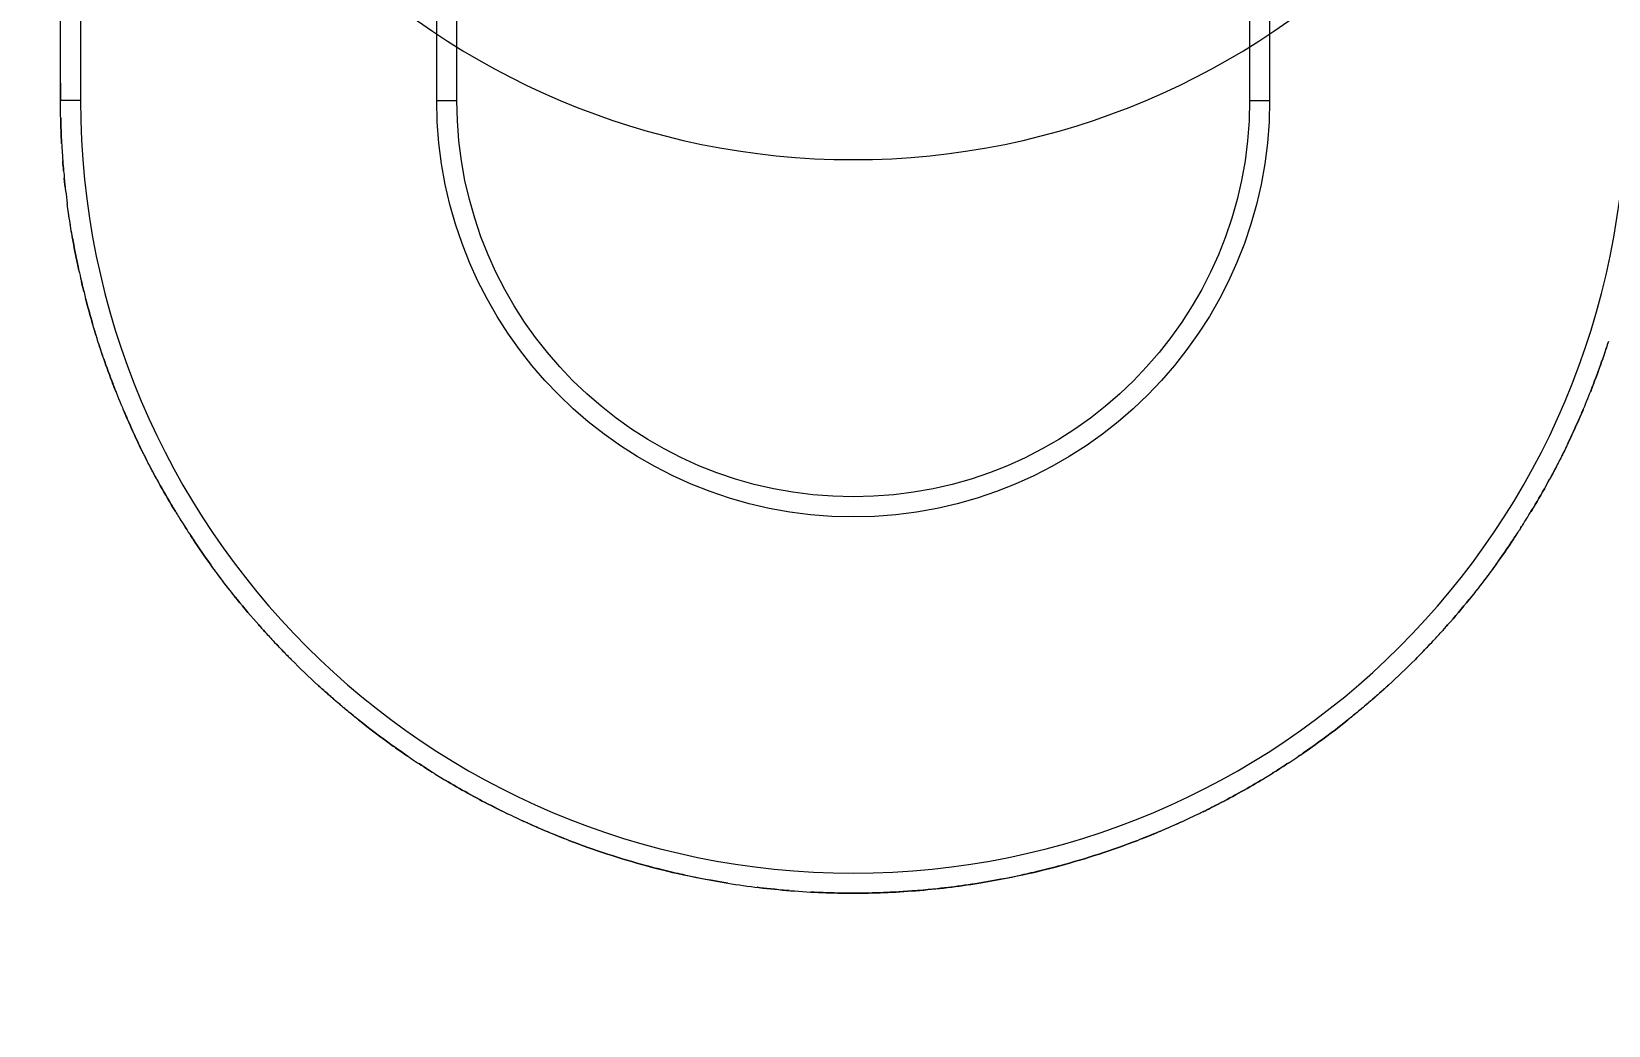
# Model space of a CAD drawing. Header units: inches. Extents: x -456 to 658, y -232 to 0.
# Drawn here: x -185.444 to -184.522, y -30.196 to -29.615 of the extents above; entities that cross this region are included whole.
import ezdxf

# ---------------------------------------------------------------- set-up
doc = ezdxf.new("R2010")
doc.units = ezdxf.units.IN
doc.header["$MEASUREMENT"] = 0
doc.styles.get("Standard").update_dxf_attribs({"font": 'arial.ttf'})
doc.dimstyles.get("Standard").update_dxf_attribs({"dimtxt": 0.18, "dimasz": 0.18, "dimexe": 0.18, "dimexo": 0.0625, "dimgap": 0.09, "dimtad": 0, "dimtih": 1, "dimtoh": 1, "dimdec": 4, "dimzin": 0, "dimdsep": 46, "dimtxsty": 'Standard', "dimcen": 0.09, "dimadec": 0, "dimazin": 0, "dimtfac": 1, "dimtdec": 4, "dimtofl": 0, "dimtmove": 0, "dimatfit": 3, "dimfxl": 1, "dimtolj": 1, "dimtzin": 0, "dimarcsym": 0})

# ---------------------------------------------------------------- blocks, each defined once
blk = doc.blocks.new('*D35')
at = {"color": 0, "lineweight": -2, "transparency": 16777216}
for p, q in [((-217.95381, -26.48804), (-217.95381, -46.13939)), ((-184.96354, -33.03212), (-184.96354, -46.13939)), ((-215.79381, -43.97939), (-207.32415, -43.97939)), ((-187.12354, -43.97939), (-195.59321, -43.97939))]:
    blk.add_line(p, q, dxfattribs=at)
at = {"color": 0, "transparency": 16777216}
for points in [[(-215.79381, -43.61939), (-215.79381, -44.33939), (-217.95381, -43.97939)], [(-187.12354, -43.61939), (-187.12354, -44.33939), (-184.96354, -43.97939)]]:
    blk.add_solid(points, dxfattribs=at)
at = {"layer": 'Defpoints', "color": 0, "transparency": 16777216}
for p in [(-217.95381, -25.73804), (-184.96354, -32.28212), (-217.95381, -43.97939)]:
    blk.add_point(p, dxfattribs=at)
at = {"color": 0, "transparency": 16777216, "insert": (-201.45868, -43.97939), "char_height": 3, "width": 9.4675989, "attachment_point": 5}
blk.add_mtext('\\A1;1\'-8" MAX.', dxfattribs=at)
blk = doc.blocks.new('A$C5CFD0E4D')
at = {"color": 0, "linetype": 'Continuous', "lineweight": 0}
for start, end in [(90, 270), (270, 90)]:
    blk.add_arc((0, 0.375), 0.375, start, end, dxfattribs=at)

msp = doc.modelspace()

# ---------------------------------------------------------------- linework, layer by layer
at = {"color": 0, "linetype": 'Continuous', "lineweight": 0}
for p, q in [((-185.19515, -29.65523), (-185.19515, -28.14681)), ((-184.73193, -28.14681), (-184.73193, -29.65523)), ((-185.20688, -29.65523), (-185.20688, -28.16083)), ((-184.7202, -28.16083), (-184.7202, -29.65523)), ((-185.42677, -29.65523), (-185.42677, -28.54114)), ((-185.41504, -28.54114), (-185.41504, -29.65523)), ((-185.42677, -29.6451), (-185.42677, -29.65525)), ((-185.41504, -29.65523), (-185.42677, -29.65523)), ((-185.42677, -29.65525), (-185.42677, -29.65523)), ((-185.20688, -29.65523), (-185.19515, -29.65523)), ((-184.73193, -29.65523), (-184.7202, -29.65523))]:
    msp.add_line(p, q, dxfattribs=at)
msp.add_arc((-184.96354, -29.65523), 0.4515, 180, 0, dxfattribs=at)
at = {"color": 0, "linetype": 'Continuous', "lineweight": 0, "extrusion": (0, 0, -1)}
for radius in [0.24334, 0.23161]:
    msp.add_arc((184.96354, -29.65523), radius, 180, 0, dxfattribs=at)
at = {"color": 0, "linetype": 'Continuous', "lineweight": 0}
for centre, major_axis, start_param, end_param in [((-183.57709, -29.65524), (-1.84968, 0), 0.010989, 0.02707), ((-183.60108, -29.65574), (-1.82567, 0), 0.049151, 0.065467), ((-183.64861, -29.65761), (-1.77798, 0), 0.088037, 0.104841), ((-183.71884, -29.66176), (-1.70726, 0), 0.128267, 0.145851), ((-183.81045, -29.66911), (-1.61447, 0), 0.170571, 0.189294), ((-186.11663, -29.66911), (1.61447, 0), -0.189294, -0.170571), ((-183.92164, -29.68057), (-1.50094, 0), 0.215863, 0.236194), ((-186.00545, -29.68057), (1.50094, 0), -0.236194, -0.215863), ((-184.05001, -29.69706), (-1.36839, 0), 0.265362, 0.287955), ((-185.87707, -29.69706), (1.36839, 0), -0.287955, -0.265362), ((-184.1925, -29.71949), (-1.21899, 0), 0.320796, 0.346617), ((-185.73459, -29.71949), (1.21899, 0), -0.346617, -0.320796)]:
    msp.add_ellipse(centre, major_axis=major_axis, ratio=0.5, start_param=start_param, end_param=end_param, dxfattribs=at)
at = {"color": 0, "linetype": 'Continuous', "lineweight": 0, "extrusion": (0, 0, -1)}
for centre, major_axis, ratio, start_param, end_param in [((-183.57697, -29.60245), (-1.84946, -0.0704), 0.500271, -0.008036, 0.008036), ((-183.60096, -29.49888), (-1.82279, -0.20915), 0.502454, -0.000385, 0.008118), ((-183.6485, -29.65735), (-1.77809, -0.00034), 0.500014, -0.104746, -0.087942), ((-183.71873, -29.66158), (-1.70737, -0.00023), 0.500014, -0.145782, -0.128199), ((-183.81035, -29.66897), (-1.61458, -0.00017), 0.500015, -0.18924, -0.170518), ((-186.11674, -29.66897), (1.61458, -0.00017), 0.500015, 0.170518, 0.18924), ((-183.92154, -29.68046), (-1.50104, -0.00013), 0.500015, -0.23615, -0.21582), ((-186.00555, -29.68046), (1.50104, -0.00013), 0.500015, 0.21582, 0.236149), ((-184.04991, -29.69697), (-1.36849, -0.0001), 0.500016, -0.287917, -0.265326), ((-185.87718, -29.69697), (1.36849, -0.0001), 0.500016, 0.265326, 0.287916), ((-184.1924, -29.71941), (-1.21909, -0.00008), 0.500017, -0.346583, -0.320764), ((-185.73469, -29.71941), (1.21909, -0.00008), 0.500018, 0.320763, 0.346583), ((-185.05468, -29.73231), (0.25774, -0.30474), 0.861567, -4.736783, -4.687984), ((-184.87241, -29.73231), (0.25774, 0.30474), 0.861567, 1.546391, 1.59519), ((-185.04305, -29.73814), (0.28994, -0.27803), 0.86716, -4.73913, -4.685643), ((-184.88403, -29.73814), (0.28994, 0.27803), 0.86716, 1.54405, 1.597537), ((-185.02972, -29.74279), (0.32283, -0.24397), 0.873507, -4.742869, -4.681911), ((-184.89737, -29.74279), (0.32283, 0.24397), 0.873508, 1.540317, 1.601274), ((-185.01406, -29.74606), (0.35655, -0.19828), 0.880666, -4.749898, -4.67489), ((-184.91303, -29.74606), (0.35655, 0.19829), 0.880665, 1.533298, 1.608307), ((-184.99371, -29.7477), (0.39146, -0.1277), 0.888753, -4.770661, -4.654151), ((-184.93338, -29.7477), (0.39146, 0.1277), 0.888753, 1.512559, 1.629068)]:
    msp.add_ellipse(centre, major_axis=major_axis, ratio=ratio, start_param=start_param, end_param=end_param, dxfattribs=at)
at = {"color": 0, "linetype": 'Continuous', "lineweight": 0}
for points, knots in [([(-185.42666, -29.66541), (-185.42668, -29.66438), (-185.4267, -29.66288), (-185.42673, -29.66119), (-185.42675, -29.6595), (-185.42677, -29.65747), (-185.42677, -29.65525)], [0, 0, 0, 0, 0.0001324799, 0.0001324799, 0.0001324799, 0.0002649598, 0.0002649598, 0.0002649598, 0.0002649598]), ([(-185.42666, -29.66541), (-185.42668, -29.66436), (-185.42671, -29.66293), (-185.42673, -29.66111), (-185.42675, -29.6593), (-185.42677, -29.65734), (-185.42677, -29.65525)], [0, 0, 0, 0, 0.0001324799, 0.0001324799, 0.0001324799, 0.0002649598, 0.0002649598, 0.0002649598, 0.0002649598]), ([(-185.42543, -29.69043), (-185.42527, -29.69248), (-185.42511, -29.69452), (-185.42494, -29.6963), (-185.42477, -29.69808), (-185.42464, -29.69957), (-185.42454, -29.70059)], [0.0002650766, 0.0002650766, 0.0002650766, 0.0002650766, 0.0003977473, 0.0003977473, 0.0003977473, 0.0005304179, 0.0005304179, 0.0005304179, 0.0005304179]), ([(-185.42139, -29.72561), (-185.42176, -29.72322), (-185.42204, -29.72121), (-185.42228, -29.71957), (-185.42251, -29.71793), (-185.42271, -29.71644), (-185.42283, -29.71546)], [0.000267159, 0.000267159, 0.000267159, 0.000267159, 0.0004004576, 0.0004004576, 0.0004004576, 0.0005337563, 0.0005337563, 0.0005337563, 0.0005337563]), ([(-185.42139, -29.72561), (-185.42171, -29.72353), (-185.42199, -29.72158), (-185.42225, -29.71976), (-185.4225, -29.71795), (-185.4227, -29.71651), (-185.42283, -29.71546)], [0.000267159, 0.000267159, 0.000267159, 0.000267159, 0.0004004576, 0.0004004576, 0.0004004576, 0.0005337563, 0.0005337563, 0.0005337563, 0.0005337563]), ([(-185.41971, -29.73577), (-185.41987, -29.73488), (-185.42011, -29.73339), (-185.4203, -29.73233), (-185.42049, -29.73126), (-185.4208, -29.72941), (-185.42139, -29.72561)], [0, 0, 0, 0, 0.0001335795, 0.0001335795, 0.0001335795, 0.000267159, 0.000267159, 0.000267159, 0.000267159]), ([(-185.41971, -29.73577), (-185.4199, -29.73472), (-185.42015, -29.73329), (-185.42045, -29.73147), (-185.42075, -29.72966), (-185.42107, -29.72771), (-185.42139, -29.72561)], [0, 0, 0, 0, 0.0001335795, 0.0001335795, 0.0001335795, 0.000267159, 0.000267159, 0.000267159, 0.000267159]), ([(-185.41683, -29.75064), (-185.41663, -29.75161), (-185.41632, -29.75309), (-185.41596, -29.75472), (-185.41559, -29.75634), (-185.41515, -29.75834), (-185.41458, -29.7608)], [0, 0, 0, 0, 0.000134622, 0.000134622, 0.000134622, 0.0002692441, 0.0002692441, 0.0002692441, 0.0002692441]), ([(-185.41458, -29.7608), (-185.41382, -29.76404), (-185.41335, -29.76595), (-185.41301, -29.76726), (-185.41268, -29.76856), (-185.41231, -29.77004), (-185.41208, -29.77095)], [0.0002692441, 0.0002692441, 0.0002692441, 0.0002692441, 0.0004044038, 0.0004044038, 0.0004044038, 0.0005395636, 0.0005395636, 0.0005395636, 0.0005395636]), ([(-185.4131, -29.76694), (-185.41312, -29.76684), (-185.41314, -29.76674), (-185.41317, -29.76664), (-185.41362, -29.76482), (-185.41409, -29.76288), (-185.41458, -29.7608)], [0.0001295792, 0.0001295792, 0.0001295792, 0.0001295792, 0.0001371049, 0.0001371049, 0.0001371049, 0.0002742099, 0.0002742099, 0.0002742099, 0.0002742099]), ([(-185.40487, -29.79598), (-185.40566, -29.79349), (-185.40626, -29.7915), (-185.40676, -29.78989), (-185.40726, -29.78828), (-185.40769, -29.78679), (-185.40798, -29.78582)], [0.0002746075, 0.0002746075, 0.0002746075, 0.0002746075, 0.0004114525, 0.0004114525, 0.0004114525, 0.0005482975, 0.0005482975, 0.0005482975, 0.0005482975]), ([(-185.40487, -29.79598), (-185.40553, -29.79391), (-185.40613, -29.79197), (-185.40668, -29.79017), (-185.40695, -29.78927), (-185.4072, -29.78845), (-185.40742, -29.78771), (-185.40764, -29.78698), (-185.40782, -29.78634), (-185.40798, -29.78582)], [0.0002746075, 0.0002746075, 0.0002746075, 0.0002746075, 0.0004114525, 0.0004114525, 0.0004114525, 0.000479875, 0.000479875, 0.000479875, 0.0005482975, 0.0005482975, 0.0005482975, 0.0005482975]), ([(-185.4015, -29.80613), (-185.40181, -29.80522), (-185.4023, -29.80373), (-185.40278, -29.80235), (-185.40325, -29.80097), (-185.40389, -29.79904), (-185.40487, -29.79598)], [0, 0, 0, 0, 0.0001373037, 0.0001373037, 0.0001373037, 0.0002746075, 0.0002746075, 0.0002746075, 0.0002746075]), ([(-185.4015, -29.80613), (-185.40168, -29.80561), (-185.40189, -29.80498), (-185.40214, -29.80424), (-185.40239, -29.80351), (-185.40267, -29.80269), (-185.40297, -29.80179), (-185.40357, -29.79999), (-185.4042, -29.79805), (-185.40487, -29.79598)], [0, 0, 0, 0, 0.0000686519, 0.0000686519, 0.0000686519, 0.0001373037, 0.0001373037, 0.0001373037, 0.0002746075, 0.0002746075, 0.0002746075, 0.0002746075]), ([(-184.52222, -29.79598), (-184.5232, -29.79904), (-184.52383, -29.80097), (-184.52431, -29.80235), (-184.52478, -29.80373), (-184.52527, -29.80522), (-184.52559, -29.80613)], [0.0002732703, 0.0002732703, 0.0002732703, 0.0002732703, 0.0004108309, 0.0004108309, 0.0004108309, 0.0005483915, 0.0005483915, 0.0005483915, 0.0005483915]), ([(-184.52222, -29.79598), (-184.52288, -29.79805), (-184.52352, -29.79999), (-184.52412, -29.80179), (-184.52442, -29.80269), (-184.52469, -29.80351), (-184.52494, -29.80424), (-184.52519, -29.80498), (-184.52541, -29.80561), (-184.52559, -29.80613)], [0.0002732703, 0.0002732703, 0.0002732703, 0.0002732703, 0.0004108309, 0.0004108309, 0.0004108309, 0.0004796112, 0.0004796112, 0.0004796112, 0.0005483915, 0.0005483915, 0.0005483915, 0.0005483915]), ([(-185.39609, -29.821), (-185.39572, -29.82197), (-185.39515, -29.82347), (-185.3945, -29.82508), (-185.39386, -29.82669), (-185.39308, -29.82866), (-185.39206, -29.83116)], [0, 0, 0, 0, 0.0001394611, 0.0001394611, 0.0001394611, 0.0002789223, 0.0002789223, 0.0002789223, 0.0002789223]), ([(-185.39444, -29.82524), (-185.39477, -29.82439), (-185.39508, -29.82362), (-185.39535, -29.82291), (-185.39564, -29.82217), (-185.39588, -29.82153), (-185.39609, -29.821)], [0.0004237265, 0.0004237265, 0.0004237265, 0.0004237265, 0.0004897088, 0.0004897088, 0.0004897088, 0.0005593365, 0.0005593365, 0.0005593365, 0.0005593365]), ([(-184.53503, -29.83116), (-184.534, -29.82866), (-184.53323, -29.82669), (-184.53258, -29.82508), (-184.53194, -29.82348), (-184.53137, -29.82197), (-184.531, -29.821)], [0.0002807681, 0.0002807681, 0.0002807681, 0.0002807681, 0.0004204136, 0.0004204136, 0.0004204136, 0.000560059, 0.000560059, 0.000560059, 0.000560059]), ([(-184.531, -29.821), (-184.5312, -29.82153), (-184.53145, -29.82217), (-184.53174, -29.82292), (-184.53201, -29.82362), (-184.53231, -29.8244), (-184.53265, -29.82524)], [0, 0, 0, 0, 0.0000698347, 0.0000698347, 0.0000698347, 0.0001360144, 0.0001360144, 0.0001360144, 0.0001360144]), ([(-185.39206, -29.83116), (-185.39117, -29.83331), (-185.39063, -29.83461), (-185.39029, -29.8354), (-185.39013, -29.83579), (-185.38987, -29.83641), (-185.38959, -29.83704), (-185.38878, -29.83894), (-185.38815, -29.84039), (-185.38774, -29.84132)], [0.0002789223, 0.0002789223, 0.0002789223, 0.0002789223, 0.0003726691, 0.0003726691, 0.0003726691, 0.0004195426, 0.0004195426, 0.0004195426, 0.0005601629, 0.0005601629, 0.0005601629, 0.0005601629]), ([(-185.38774, -29.84132), (-185.38798, -29.84079), (-185.38825, -29.84015), (-185.38858, -29.83941), (-185.3889, -29.83866), (-185.38925, -29.83784), (-185.38963, -29.83695), (-185.38987, -29.8364), (-185.39011, -29.83584), (-185.39035, -29.83526)], [0, 0, 0, 0, 0.0000702064, 0.0000702064, 0.0000702064, 0.0001404128, 0.0001404128, 0.0001404128, 0.0001833476, 0.0001833476, 0.0001833476, 0.0001833476]), ([(-184.53934, -29.84132), (-184.53893, -29.84039), (-184.5383, -29.83894), (-184.53749, -29.83704), (-184.53722, -29.83641), (-184.53696, -29.83579), (-184.53679, -29.83539), (-184.53646, -29.83461), (-184.53591, -29.83331), (-184.53503, -29.83116)], [0, 0, 0, 0, 0.0001403841, 0.0001403841, 0.0001403841, 0.0001871788, 0.0001871788, 0.0001871788, 0.0002807681, 0.0002807681, 0.0002807681, 0.0002807681]), ([(-184.53673, -29.83526), (-184.53698, -29.83583), (-184.53722, -29.8364), (-184.53745, -29.83695), (-184.53783, -29.83785), (-184.53819, -29.83866), (-184.53851, -29.83941), (-184.53883, -29.84015), (-184.53911, -29.84079), (-184.53934, -29.84132)], [0.0003767053, 0.0003767053, 0.0003767053, 0.0003767053, 0.0004197467, 0.0004197467, 0.0004197467, 0.0004899507, 0.0004899507, 0.0004899507, 0.0005601548, 0.0005601548, 0.0005601548, 0.0005601548]), ([(-185.37586, -29.86634), (-185.37714, -29.86385), (-185.3781, -29.86189), (-185.37891, -29.86029), (-185.37972, -29.85868), (-185.38044, -29.85716), (-185.38091, -29.85619)], [0.0002891621, 0.0002891621, 0.0002891621, 0.0002891621, 0.0004326533, 0.0004326533, 0.0004326533, 0.0005761445, 0.0005761445, 0.0005761445, 0.0005761445]), ([(-185.37586, -29.86634), (-185.37691, -29.8643), (-185.37787, -29.86239), (-185.37875, -29.8606), (-185.37919, -29.8597), (-185.3796, -29.85888), (-185.37997, -29.85813), (-185.38033, -29.85737), (-185.38065, -29.85672), (-185.38091, -29.85619)], [0.0002891621, 0.0002891621, 0.0002891621, 0.0002891621, 0.0004326533, 0.0004326533, 0.0004326533, 0.0005043989, 0.0005043989, 0.0005043989, 0.0005761445, 0.0005761445, 0.0005761445, 0.0005761445]), ([(-184.54618, -29.85619), (-184.54665, -29.85716), (-184.54737, -29.85867), (-184.54817, -29.86028), (-184.54898, -29.86189), (-184.54995, -29.86385), (-184.55122, -29.86634)], [0, 0, 0, 0, 0.0001433202, 0.0001433202, 0.0001433202, 0.0002866403, 0.0002866403, 0.0002866403, 0.0002866403]), ([(-184.54618, -29.85619), (-184.54644, -29.85672), (-184.54675, -29.85737), (-184.54712, -29.85812), (-184.54748, -29.85887), (-184.54789, -29.8597), (-184.54833, -29.86059), (-184.54922, -29.86238), (-184.55018, -29.8643), (-184.55122, -29.86634)], [0, 0, 0, 0, 0.0000716601, 0.0000716601, 0.0000716601, 0.0001433202, 0.0001433202, 0.0001433202, 0.0002866403, 0.0002866403, 0.0002866403, 0.0002866403]), ([(-185.3705, -29.8765), (-185.37101, -29.87557), (-185.3718, -29.87409), (-185.37278, -29.87226), (-185.37327, -29.87134), (-185.37376, -29.87039), (-185.37411, -29.86972), (-185.37447, -29.86904), (-185.37498, -29.86807), (-185.37586, -29.86634)], [0, 0, 0, 0, 0.000144581, 0.000144581, 0.000144581, 0.0002168715, 0.0002168715, 0.0002168715, 0.0002891621, 0.0002891621, 0.0002891621, 0.0002891621]), ([(-185.3705, -29.8765), (-185.37079, -29.87596), (-185.37114, -29.87532), (-185.37155, -29.87457), (-185.37195, -29.87382), (-185.37239, -29.87299), (-185.37286, -29.8721), (-185.37381, -29.87031), (-185.37481, -29.86839), (-185.37586, -29.86634)], [0, 0, 0, 0, 0.0000722905, 0.0000722905, 0.0000722905, 0.000144581, 0.000144581, 0.000144581, 0.0002891621, 0.0002891621, 0.0002891621, 0.0002891621]), ([(-184.55122, -29.86634), (-184.55211, -29.86807), (-184.55261, -29.86904), (-184.55297, -29.86972), (-184.55332, -29.87039), (-184.55381, -29.87134), (-184.55431, -29.87225), (-184.55529, -29.87409), (-184.55608, -29.87556), (-184.55658, -29.8765)], [0.0002866403, 0.0002866403, 0.0002866403, 0.0002866403, 0.0003590402, 0.0003590402, 0.0003590402, 0.0004314401, 0.0004314401, 0.0004314401, 0.0005762399, 0.0005762399, 0.0005762399, 0.0005762399]), ([(-184.55122, -29.86634), (-184.55227, -29.86839), (-184.55327, -29.8703), (-184.55422, -29.87209), (-184.55469, -29.87299), (-184.55513, -29.87381), (-184.55554, -29.87456), (-184.55594, -29.87531), (-184.55629, -29.87596), (-184.55658, -29.8765)], [0.0002866403, 0.0002866403, 0.0002866403, 0.0002866403, 0.0004314401, 0.0004314401, 0.0004314401, 0.00050384, 0.00050384, 0.00050384, 0.0005762399, 0.0005762399, 0.0005762399, 0.0005762399]), ([(-185.36206, -29.89137), (-185.36148, -29.89234), (-185.36059, -29.89388), (-185.35959, -29.89549), (-185.35859, -29.8971), (-185.35742, -29.89905), (-185.35586, -29.90152)], [0, 0, 0, 0, 0.0001485691, 0.0001485691, 0.0001485691, 0.0002971382, 0.0002971382, 0.0002971382, 0.0002971382]), ([(-185.35948, -29.89567), (-185.35998, -29.89483), (-185.36045, -29.89405), (-185.36089, -29.89333), (-185.36134, -29.89257), (-185.36174, -29.89191), (-185.36206, -29.89137)], [0.000455859, 0.000455859, 0.000455859, 0.000455859, 0.0005264571, 0.0005264571, 0.0005264571, 0.0006011036, 0.0006011036, 0.0006011036, 0.0006011036]), ([(-184.57122, -29.90152), (-184.56967, -29.89905), (-184.5685, -29.89711), (-184.5675, -29.8955), (-184.5665, -29.89388), (-184.56561, -29.89234), (-184.56503, -29.89137)], [0.0003006153, 0.0003006153, 0.0003006153, 0.0003006153, 0.0004493782, 0.0004493782, 0.0004493782, 0.0005981411, 0.0005981411, 0.0005981411, 0.0005981411]), ([(-184.56503, -29.89137), (-184.56535, -29.89191), (-184.56575, -29.89258), (-184.56621, -29.89334), (-184.56664, -29.89407), (-184.56711, -29.89484), (-184.56761, -29.89568)], [0, 0, 0, 0, 0.0000749474, 0.0000749474, 0.0000749474, 0.0001457169, 0.0001457169, 0.0001457169, 0.0001457169]), ([(-185.35586, -29.90152), (-185.35481, -29.90319), (-185.3542, -29.90416), (-185.35375, -29.90485), (-185.35331, -29.90553), (-185.35272, -29.90647), (-185.35211, -29.9074), (-185.3509, -29.90925), (-185.34992, -29.91074), (-185.3493, -29.91168)], [0.0002971382, 0.0002971382, 0.0002971382, 0.0002971382, 0.0003724009, 0.0003724009, 0.0003724009, 0.0004476635, 0.0004476635, 0.0004476635, 0.0005981887, 0.0005981887, 0.0005981887, 0.0005981887]), ([(-185.3493, -29.91168), (-185.34966, -29.91114), (-185.3501, -29.91047), (-185.3506, -29.90971), (-185.35066, -29.90962), (-185.35072, -29.90952), (-185.35079, -29.90943)], [0, 0, 0, 0, 0.00007562936, 0.00007562936, 0.00007562936, 0.00008493371, 0.00008493371, 0.00008493371, 0.00008493371]), ([(-184.57779, -29.91168), (-184.57716, -29.91074), (-184.57619, -29.90925), (-184.57498, -29.9074), (-184.57437, -29.90648), (-184.57378, -29.90554), (-184.57333, -29.90485), (-184.57289, -29.90416), (-184.57227, -29.9032), (-184.57122, -29.90152)], [0, 0, 0, 0, 0.0001503077, 0.0001503077, 0.0001503077, 0.0002254615, 0.0002254615, 0.0002254615, 0.0003006153, 0.0003006153, 0.0003006153, 0.0003006153]), ([(-184.5763, -29.90943), (-184.57636, -29.90952), (-184.57643, -29.90962), (-184.57649, -29.90972), (-184.57699, -29.91048), (-184.57743, -29.91114), (-184.57779, -29.91168)], [0.00051729758, 0.00051729758, 0.00051729758, 0.00051729758, 0.00052696674, 0.00052696674, 0.00052696674, 0.00060269242, 0.00060269242, 0.00060269242, 0.00060269242]), ([(-185.33144, -29.9367), (-185.3333, -29.93426), (-185.33471, -29.93234), (-185.33594, -29.93072), (-185.33717, -29.9291), (-185.33828, -29.92754), (-185.33899, -29.92655)], [0.0003165534, 0.0003165534, 0.0003165534, 0.0003165534, 0.0004724573, 0.0004724573, 0.0004724573, 0.0006283613, 0.0006283613, 0.0006283613, 0.0006283613]), ([(-185.33144, -29.9367), (-185.33296, -29.93471), (-185.33437, -29.93284), (-185.33569, -29.93106), (-185.33634, -29.93017), (-185.33696, -29.92934), (-185.33753, -29.92856), (-185.33809, -29.92779), (-185.33859, -29.92711), (-185.33899, -29.92655)], [0.0003165534, 0.0003165534, 0.0003165534, 0.0003165534, 0.0004724573, 0.0004724573, 0.0004724573, 0.0005504093, 0.0005504093, 0.0005504093, 0.0006283613, 0.0006283613, 0.0006283613, 0.0006283613]), ([(-184.5881, -29.92655), (-184.58881, -29.92753), (-184.58991, -29.92909), (-184.59114, -29.93071), (-184.59236, -29.93234), (-184.59378, -29.93426), (-184.59565, -29.9367)], [0, 0, 0, 0, 0.0001558119, 0.0001558119, 0.0001558119, 0.0003116239, 0.0003116239, 0.0003116239, 0.0003116239]), ([(-184.5881, -29.92655), (-184.5885, -29.9271), (-184.58898, -29.92778), (-184.58955, -29.92855), (-184.59012, -29.92933), (-184.59073, -29.93016), (-184.59139, -29.93105), (-184.59271, -29.93283), (-184.59412, -29.93471), (-184.59565, -29.9367)], [0, 0, 0, 0, 0.000077906, 0.000077906, 0.000077906, 0.0001558119, 0.0001558119, 0.0001558119, 0.0003116239, 0.0003116239, 0.0003116239, 0.0003116239]), ([(-185.32344, -29.94686), (-185.32421, -29.94591), (-185.32541, -29.94441), (-185.3269, -29.94254), (-185.32764, -29.94161), (-185.32836, -29.94068), (-185.32889, -29.94), (-185.32943, -29.93932), (-185.33017, -29.93836), (-185.33144, -29.9367)], [0, 0, 0, 0, 0.0001582767, 0.0001582767, 0.0001582767, 0.0002374151, 0.0002374151, 0.0002374151, 0.0003165534, 0.0003165534, 0.0003165534, 0.0003165534]), ([(-185.32344, -29.94686), (-185.32389, -29.94631), (-185.32443, -29.94564), (-185.32505, -29.94487), (-185.32566, -29.9441), (-185.32633, -29.94327), (-185.32703, -29.94238), (-185.32844, -29.94059), (-185.3299, -29.93871), (-185.33144, -29.9367)], [0, 0, 0, 0, 0.0000791384, 0.0000791384, 0.0000791384, 0.0001582767, 0.0001582767, 0.0001582767, 0.0003165534, 0.0003165534, 0.0003165534, 0.0003165534]), ([(-184.59565, -29.9367), (-184.59692, -29.93836), (-184.59766, -29.93932), (-184.59819, -29.93999), (-184.59872, -29.94067), (-184.59944, -29.94161), (-184.60019, -29.94254), (-184.60168, -29.9444), (-184.60288, -29.94591), (-184.60365, -29.94686)], [0.0003116239, 0.0003116239, 0.0003116239, 0.0003116239, 0.0003908944, 0.0003908944, 0.0003908944, 0.0004701649, 0.0004701649, 0.0004701649, 0.000628706, 0.000628706, 0.000628706, 0.000628706]), ([(-184.59565, -29.9367), (-184.59718, -29.93871), (-184.59865, -29.94059), (-184.60005, -29.94237), (-184.60075, -29.94325), (-184.60141, -29.94408), (-184.60203, -29.94485), (-184.60265, -29.94563), (-184.6032, -29.9463), (-184.60365, -29.94686)], [0.0003116239, 0.0003116239, 0.0003116239, 0.0003116239, 0.0004701649, 0.0004701649, 0.0004701649, 0.0005494354, 0.0005494354, 0.0005494354, 0.000628706, 0.000628706, 0.000628706, 0.000628706]), ([(-185.31086, -29.96173), (-185.30998, -29.96273), (-185.30861, -29.96432), (-185.30709, -29.96595), (-185.30558, -29.96759), (-185.30388, -29.96949), (-185.30163, -29.97189)], [0, 0, 0, 0, 0.0001664655, 0.0001664655, 0.0001664655, 0.0003329311, 0.0003329311, 0.0003329311, 0.0003329311]), ([(-185.3069, -29.96616), (-185.30766, -29.96533), (-185.30837, -29.96453), (-185.30904, -29.96379), (-185.30975, -29.96299), (-185.31036, -29.9623), (-185.31086, -29.96173)], [0.0005161511, 0.0005161511, 0.0005161511, 0.0005161511, 0.0005956964, 0.0005956964, 0.0005956964, 0.0006797932, 0.0006797932, 0.0006797932, 0.0006797932]), ([(-184.62546, -29.97189), (-184.62322, -29.9695), (-184.62152, -29.9676), (-184.62, -29.96597), (-184.61849, -29.96433), (-184.61711, -29.96273), (-184.61622, -29.96173)], [0.0003402861, 0.0003402861, 0.0003402861, 0.0003402861, 0.0005066966, 0.0005066966, 0.0005066966, 0.000673107, 0.000673107, 0.000673107, 0.000673107]), ([(-184.61622, -29.96173), (-184.61673, -29.9623), (-184.61735, -29.963), (-184.61806, -29.9638), (-184.61873, -29.96455), (-184.61944, -29.96534), (-184.6202, -29.96618)], [0, 0, 0, 0, 0.0000844605, 0.0000844605, 0.0000844605, 0.0001643579, 0.0001643579, 0.0001643579, 0.0001643579]), ([(-185.30163, -29.97189), (-185.30005, -29.97358), (-185.29915, -29.97452), (-185.29853, -29.97516), (-185.29791, -29.9758), (-185.29704, -29.97673), (-185.29612, -29.97767), (-185.29428, -29.97955), (-185.29277, -29.98109), (-185.29182, -29.98204)], [0.0003329311, 0.0003329311, 0.0003329311, 0.0003329311, 0.0004179005, 0.0004179005, 0.0004179005, 0.00050287, 0.00050287, 0.00050287, 0.0006728089, 0.0006728089, 0.0006728089, 0.0006728089]), ([(-184.63526, -29.98204), (-184.63431, -29.98109), (-184.63281, -29.97956), (-184.63097, -29.97767), (-184.63005, -29.97673), (-184.62918, -29.97581), (-184.62856, -29.97516), (-184.62794, -29.97452), (-184.62704, -29.97358), (-184.62546, -29.97189)], [0, 0, 0, 0, 0.000170143, 0.000170143, 0.000170143, 0.0002552146, 0.0002552146, 0.0002552146, 0.0003402861, 0.0003402861, 0.0003402861, 0.0003402861]), ([(-185.29623, -29.97755), (-185.29625, -29.97753), (-185.29628, -29.97751), (-185.2963, -29.97749), (-185.29668, -29.97709), (-185.29706, -29.97669), (-185.29745, -29.97629)], [0.00016962501, 0.00016962501, 0.00016962501, 0.00016962501, 0.00017170303, 0.00017170303, 0.00017170303, 0.00021009585, 0.00021009585, 0.00021009585, 0.00021009585]), ([(-185.29182, -29.98204), (-185.29239, -29.98148), (-185.29308, -29.98078), (-185.29385, -29.97999), (-185.29391, -29.97994), (-185.29396, -29.97988), (-185.29402, -29.97982)], [0, 0, 0, 0, 0.00008585151, 0.00008585151, 0.00008585151, 0.00009203391, 0.00009203391, 0.00009203391, 0.00009203391]), ([(-184.63306, -29.97981), (-184.63312, -29.97988), (-184.63318, -29.97994), (-184.63324, -29.98), (-184.63402, -29.98079), (-184.6347, -29.98148), (-184.63526, -29.98204)], [0.00059001642, 0.00059001642, 0.00059001642, 0.00059001642, 0.00059690697, 0.00059690697, 0.00059690697, 0.00068326193, 0.00068326193, 0.00068326193, 0.00068326193]), ([(-184.62964, -29.9763), (-184.63003, -29.9767), (-184.63042, -29.9771), (-184.6308, -29.9775), (-184.63082, -29.97752), (-184.63084, -29.97754), (-184.63086, -29.97756)], [0.00047201079, 0.00047201079, 0.00047201079, 0.00047201079, 0.00051055201, 0.00051055201, 0.00051055201, 0.00051259637, 0.00051259637, 0.00051259637, 0.00051259637]), ([(-185.26485, -30.00707), (-185.26757, -30.00473), (-185.26966, -30.00286), (-185.27156, -30.00121), (-185.27347, -29.99955), (-185.27521, -29.99793), (-185.27632, -29.99691)], [0.0003755722, 0.0003755722, 0.0003755722, 0.0003755722, 0.0005574649, 0.0005574649, 0.0005574649, 0.0007393575, 0.0007393575, 0.0007393575, 0.0007393575]), ([(-185.26485, -30.00707), (-185.26709, -30.00514), (-185.26917, -30.00332), (-185.27115, -30.00157), (-185.27214, -30.00069), (-185.27309, -29.99984), (-185.27399, -29.99903), (-185.27489, -29.99822), (-185.27568, -29.9975), (-185.27632, -29.99691)], [0.0003755722, 0.0003755722, 0.0003755722, 0.0003755722, 0.0005574649, 0.0005574649, 0.0005574649, 0.0006484112, 0.0006484112, 0.0006484112, 0.0007393575, 0.0007393575, 0.0007393575, 0.0007393575]), ([(-184.65077, -29.99691), (-184.65188, -29.99793), (-184.65362, -29.99956), (-184.65553, -30.00121), (-184.65743, -30.00287), (-184.65951, -30.00473), (-184.66224, -30.00707)], [0, 0, 0, 0, 0.0001824445, 0.0001824445, 0.0001824445, 0.0003648891, 0.0003648891, 0.0003648891, 0.0003648891]), ([(-184.65077, -29.99691), (-184.65141, -29.9975), (-184.6522, -29.99822), (-184.6531, -29.99903), (-184.654, -29.99985), (-184.65495, -30.00069), (-184.65594, -30.00157), (-184.65595, -30.00158), (-184.65596, -30.00159), (-184.65597, -30.0016)], [0, 0, 0, 0, 0.0000912223, 0.0000912223, 0.0000912223, 0.0001824445, 0.0001824445, 0.0001824445, 0.0001833374, 0.0001833374, 0.0001833374, 0.0001833374]), ([(-185.25257, -30.01722), (-185.25377, -30.01626), (-185.25568, -30.01471), (-185.25801, -30.01281), (-185.25918, -30.01186), (-185.26026, -30.01094), (-185.26092, -30.01039), (-185.26159, -30.00983), (-185.2627, -30.00891), (-185.26485, -30.00707)], [0, 0, 0, 0, 0.0001877861, 0.0001877861, 0.0001877861, 0.0002816791, 0.0002816791, 0.0002816791, 0.0003755722, 0.0003755722, 0.0003755722, 0.0003755722]), ([(-185.25257, -30.01722), (-185.25329, -30.01665), (-185.25417, -30.01594), (-185.25516, -30.01513), (-185.25615, -30.01433), (-185.25718, -30.01349), (-185.25825, -30.01261), (-185.26038, -30.01085), (-185.26257, -30.00902), (-185.26485, -30.00707)], [0, 0, 0, 0, 0.000093893, 0.000093893, 0.000093893, 0.0001877861, 0.0001877861, 0.0001877861, 0.0003755722, 0.0003755722, 0.0003755722, 0.0003755722]), ([(-184.66224, -30.00707), (-184.66439, -30.00891), (-184.66549, -30.00983), (-184.66616, -30.01038), (-184.66682, -30.01093), (-184.6679, -30.01185), (-184.66907, -30.0128), (-184.6714, -30.0147), (-184.67332, -30.01626), (-184.67452, -30.01722)], [0.0003648891, 0.0003648891, 0.0003648891, 0.0003648891, 0.0004591046, 0.0004591046, 0.0004591046, 0.0005533201, 0.0005533201, 0.0005533201, 0.0007417511, 0.0007417511, 0.0007417511, 0.0007417511]), ([(-184.66224, -30.00707), (-184.66451, -30.00902), (-184.6667, -30.01085), (-184.66883, -30.0126), (-184.66989, -30.01348), (-184.67091, -30.01432), (-184.67191, -30.01512), (-184.6729, -30.01593), (-184.67379, -30.01664), (-184.67452, -30.01722)], [0.0003648891, 0.0003648891, 0.0003648891, 0.0003648891, 0.0005533201, 0.0005533201, 0.0005533201, 0.0006475356, 0.0006475356, 0.0006475356, 0.0007417511, 0.0007417511, 0.0007417511, 0.0007417511]), ([(-185.23289, -30.03209), (-185.23143, -30.03313), (-185.22914, -30.03481), (-185.22663, -30.03649), (-185.22413, -30.03818), (-185.22149, -30.04001), (-185.21808, -30.04225)], [0, 0, 0, 0, 0.0002087229, 0.0002087229, 0.0002087229, 0.0004174458, 0.0004174458, 0.0004174458, 0.0004174458]), ([(-185.22628, -30.03673), (-185.22748, -30.03591), (-185.22865, -30.03509), (-185.22978, -30.0343), (-185.23097, -30.03346), (-185.23203, -30.0327), (-185.23289, -30.03209)], [0.0006584135, 0.0006584135, 0.0006584135, 0.0006584135, 0.0007582035, 0.0007582035, 0.0007582035, 0.0008633221, 0.0008633221, 0.0008633221, 0.0008633221]), ([(-184.709, -30.04225), (-184.7056, -30.04001), (-184.70296, -30.03818), (-184.70045, -30.03649), (-184.69795, -30.03481), (-184.69565, -30.03313), (-184.6942, -30.03209)], [0.0004404505, 0.0004404505, 0.0004404505, 0.0004404505, 0.0006495396, 0.0006495396, 0.0006495396, 0.0008586287, 0.0008586287, 0.0008586287, 0.0008586287]), ([(-184.6942, -30.03209), (-184.69505, -30.0327), (-184.69612, -30.03346), (-184.69731, -30.0343), (-184.69844, -30.0351), (-184.69961, -30.03591), (-184.7008, -30.03673)], [0, 0, 0, 0, 0.0001045372, 0.0001045372, 0.0001045372, 0.000203753, 0.000203753, 0.000203753, 0.000203753]), ([(-185.21808, -30.04225), (-185.21668, -30.04317), (-185.21527, -30.0441), (-185.21382, -30.04502), (-185.21238, -30.04594), (-185.21097, -30.04684), (-185.20952, -30.04775), (-185.20807, -30.04865), (-185.20672, -30.0495), (-185.2054, -30.0503), (-185.20408, -30.05109), (-185.20286, -30.05184), (-185.20192, -30.05241)], [0.0004174458, 0.0004174458, 0.0004174458, 0.0004174458, 0.0005273602, 0.0005273602, 0.0005273602, 0.0006372747, 0.0006372747, 0.0006372747, 0.0007471892, 0.0007471892, 0.0007471892, 0.0008571036, 0.0008571036, 0.0008571036, 0.0008571036]), ([(-185.20934, -30.04786), (-185.21062, -30.04706), (-185.21194, -30.04621), (-185.21274, -30.04571), (-185.21355, -30.04519), (-185.21493, -30.04432), (-185.21702, -30.04295), (-185.21711, -30.04288), (-185.21721, -30.04282), (-185.2173, -30.04276)], [0.0002187592, 0.0002187592, 0.0002187592, 0.0002187592, 0.0003237458, 0.0003237458, 0.0003237458, 0.000431661, 0.000431661, 0.000431661, 0.0004365582, 0.0004365582, 0.0004365582, 0.0004365582]), ([(-184.72516, -30.05241), (-184.72423, -30.05184), (-184.72301, -30.0511), (-184.7217, -30.0503), (-184.72038, -30.04951), (-184.71903, -30.04866), (-184.71768, -30.04782), (-184.71633, -30.04697), (-184.71493, -30.04608), (-184.71339, -30.0451), (-184.71185, -30.04411), (-184.71043, -30.04318), (-184.709, -30.04225)], [0, 0, 0, 0, 0.0001101126, 0.0001101126, 0.0001101126, 0.0002202253, 0.0002202253, 0.0002202253, 0.0003303379, 0.0003303379, 0.0003303379, 0.0004404505, 0.0004404505, 0.0004404505, 0.0004404505]), ([(-184.709, -30.04225), (-184.71193, -30.04417), (-184.71475, -30.04598), (-184.71753, -30.04772), (-184.71818, -30.04813), (-184.71881, -30.04853), (-184.71945, -30.04892)], [0.0004181487, 0.0004181487, 0.0004181487, 0.0004181487, 0.0006383584, 0.0006383584, 0.0006383584, 0.0006894625, 0.0006894625, 0.0006894625, 0.0006894625]), ([(-185.15412, -30.07743), (-185.15872, -30.07535), (-185.1624, -30.07357), (-185.16607, -30.07184), (-185.16974, -30.0701), (-185.17308, -30.06836), (-185.17518, -30.06727)], [0.0005918975, 0.0005918975, 0.0005918975, 0.0005918975, 0.000856882, 0.000856882, 0.000856882, 0.0011218665, 0.0011218665, 0.0011218665, 0.0011218665]), ([(-185.16523, -30.07224), (-185.16526, -30.07222), (-185.16529, -30.07221), (-185.16532, -30.07219), (-185.16708, -30.07134), (-185.16884, -30.07048), (-185.17059, -30.0696), (-185.17234, -30.06873), (-185.17393, -30.06792), (-185.17518, -30.06727)], [0.0008546817, 0.0008546817, 0.0008546817, 0.0008546817, 0.000856882, 0.000856882, 0.000856882, 0.0009893743, 0.0009893743, 0.0009893743, 0.0011218665, 0.0011218665, 0.0011218665, 0.0011218665]), ([(-184.7519, -30.06727), (-184.75401, -30.06836), (-184.75736, -30.07011), (-184.76103, -30.07184), (-184.7647, -30.07358), (-184.76837, -30.07536), (-184.77297, -30.07743)], [0, 0, 0, 0, 0.0002655927, 0.0002655927, 0.0002655927, 0.0005311854, 0.0005311854, 0.0005311854, 0.0005311854]), ([(-184.7519, -30.06727), (-184.75317, -30.06792), (-184.75476, -30.06874), (-184.75652, -30.06961), (-184.75827, -30.07049), (-184.76003, -30.07135), (-184.76179, -30.07221), (-184.76182, -30.07222), (-184.76185, -30.07223), (-184.76188, -30.07225)], [0, 0, 0, 0, 0.0001327963, 0.0001327963, 0.0001327963, 0.0002655927, 0.0002655927, 0.0002655927, 0.0002677906, 0.0002677906, 0.0002677906, 0.0002677906]), ([(-185.1298, -30.08759), (-185.13127, -30.08702), (-185.1332, -30.08626), (-185.13524, -30.08545), (-185.13729, -30.08465), (-185.13933, -30.0838), (-185.14131, -30.08298), (-185.14329, -30.08216), (-185.14535, -30.0813), (-185.14851, -30.07992), (-185.15167, -30.07854), (-185.15374, -30.0776), (-185.15412, -30.07743)], [0, 0, 0, 0, 0.0001479744, 0.0001479744, 0.0001479744, 0.0002959487, 0.0002959487, 0.0002959487, 0.0004439231, 0.0004439231, 0.0004439231, 0.0005918975, 0.0005918975, 0.0005918975, 0.0005918975]), ([(-185.14153, -30.08289), (-185.14156, -30.08288), (-185.14159, -30.08287), (-185.14161, -30.08286), (-185.14577, -30.08112), (-185.14991, -30.07933), (-185.15412, -30.07743)], [0.000294138, 0.000294138, 0.000294138, 0.000294138, 0.0002959487, 0.0002959487, 0.0002959487, 0.0005918975, 0.0005918975, 0.0005918975, 0.0005918975]), ([(-185.1298, -30.08759), (-185.13137, -30.08698), (-185.13331, -30.08623), (-185.1354, -30.08539), (-185.13652, -30.08494), (-185.13763, -30.0845), (-185.13874, -30.08404)], [0, 0, 0, 0, 0.0001479744, 0.0001479744, 0.0001479744, 0.0002275062, 0.0002275062, 0.0002275062, 0.0002275062]), ([(-184.77297, -30.07743), (-184.77335, -30.07761), (-184.77542, -30.07854), (-184.77857, -30.07992), (-184.78172, -30.08129), (-184.78379, -30.08216), (-184.78577, -30.08298), (-184.78775, -30.0838), (-184.78979, -30.08464), (-184.79184, -30.08545), (-184.79388, -30.08626), (-184.79582, -30.08702), (-184.79729, -30.08759)], [0.0005311854, 0.0005311854, 0.0005311854, 0.0005311854, 0.0006797593, 0.0006797593, 0.0006797593, 0.0008283332, 0.0008283332, 0.0008283332, 0.0009769071, 0.0009769071, 0.0009769071, 0.001125481, 0.001125481, 0.001125481, 0.001125481]), ([(-184.78834, -30.08404), (-184.78945, -30.08449), (-184.79056, -30.08494), (-184.79169, -30.08539), (-184.79378, -30.08623), (-184.79571, -30.08698), (-184.79729, -30.08759)], [0.0008971026, 0.0008971026, 0.0008971026, 0.0008971026, 0.0009769071, 0.0009769071, 0.0009769071, 0.001125481, 0.001125481, 0.001125481, 0.001125481]), ([(-184.79195, -30.0855), (-184.79008, -30.08476), (-184.7882, -30.08398), (-184.78635, -30.08322), (-184.78579, -30.08299), (-184.78522, -30.08275), (-184.78465, -30.08251)], [0.0001442463, 0.0001442463, 0.0001442463, 0.0001442463, 0.0002802692, 0.0002802692, 0.0002802692, 0.0003218041, 0.0003218041, 0.0003218041, 0.0003218041]), ([(-184.77297, -30.07743), (-184.77717, -30.07933), (-184.7813, -30.08112), (-184.78547, -30.08285), (-184.78549, -30.08286), (-184.78552, -30.08287), (-184.78554, -30.08289)], [0.0005311854, 0.0005311854, 0.0005311854, 0.0005311854, 0.0008283332, 0.0008283332, 0.0008283332, 0.0008301077, 0.0008301077, 0.0008301077, 0.0008301077]), ([(-185.08421, -30.10246), (-185.07938, -30.10376), (-185.07159, -30.10584), (-185.06268, -30.10772), (-185.05377, -30.10961), (-185.04576, -30.11118), (-185.03685, -30.11261)], [0, 0, 0, 0, 0.5, 0.5, 0.5, 1, 1, 1, 1]), ([(-185.06166, -30.10794), (-185.06535, -30.10714), (-185.06929, -30.10624), (-185.07339, -30.10524), (-185.07752, -30.10423), (-185.08133, -30.10323), (-185.08421, -30.10246)], [0.5016514, 0.5016514, 0.5016514, 0.5016514, 0.75, 0.75, 0.75, 1, 1, 1, 1]), ([(-184.89023, -30.11261), (-184.8813, -30.11118), (-184.87328, -30.1096), (-184.86437, -30.10772), (-184.85547, -30.10583), (-184.8477, -30.10376), (-184.84287, -30.10246)], [0, 0, 0, 0, 0.5, 0.5, 0.5, 1, 1, 1, 1]), ([(-184.84287, -30.10246), (-184.84576, -30.10324), (-184.84957, -30.10423), (-184.85369, -30.10524), (-184.85778, -30.10623), (-184.8617, -30.10713), (-184.86538, -30.10793)], [0, 0, 0, 0, 0.25, 0.25, 0.25, 0.4980499, 0.4980499, 0.4980499, 0.4980499]), ([(-184.84287, -30.10246), (-184.84623, -30.10336), (-184.85103, -30.10465), (-184.85633, -30.10587), (-184.8565, -30.10592), (-184.85668, -30.10596), (-184.85685, -30.106)], [0, 0, 0, 0, 0.0625, 0.0625, 0.0625, 0.06458584, 0.06458584, 0.06458584, 0.06458584]), ([(-185.03685, -30.11261), (-185.02479, -30.11455), (-185.01262, -30.11601), (-185.00016, -30.117), (-184.98769, -30.11799), (-184.97542, -30.11845), (-184.96352, -30.11845), (-184.95163, -30.11845), (-184.93938, -30.11799), (-184.92692, -30.117), (-184.91447, -30.11601), (-184.9023, -30.11455), (-184.89023, -30.11261)], [0, 0, 0, 0, 0.25, 0.25, 0.25, 0.5, 0.5, 0.5, 0.75, 0.75, 0.75, 1, 1, 1, 1]), ([(-184.89023, -30.11261), (-184.89537, -30.11344), (-184.90145, -30.1143), (-184.90626, -30.11489), (-184.91108, -30.11549), (-184.91716, -30.1162), (-184.92565, -30.1169), (-184.93415, -30.11759), (-184.94027, -30.1179), (-184.94589, -30.11811), (-184.9515, -30.11833), (-184.95764, -30.11845), (-184.96352, -30.11845), (-184.96939, -30.11845), (-184.97554, -30.11833), (-184.98116, -30.11811), (-184.98339, -30.11803), (-184.98571, -30.11793), (-184.98822, -30.11779)], [0, 0, 0, 0, 0.125, 0.125, 0.125, 0.25, 0.25, 0.25, 0.375, 0.375, 0.375, 0.5, 0.5, 0.5, 0.625, 0.625, 0.625, 0.6746551, 0.6746551, 0.6746551, 0.6746551]), ([(-185.00093, -30.11694), (-185.00109, -30.11693), (-185.00126, -30.11691), (-185.00143, -30.1169), (-185.00928, -30.11625), (-185.01507, -30.1156), (-185.0197, -30.11503)], [0.7475304, 0.7475304, 0.7475304, 0.7475304, 0.75, 0.75, 0.75, 0.865327, 0.865327, 0.865327, 0.865327]), ([(-184.91293, -30.11568), (-184.93055, -30.11761), (-184.94736, -30.11845), (-184.9635, -30.11845), (-184.96382, -30.11845), (-184.96415, -30.11845), (-184.96448, -30.11845)], [0.291907, 0.291907, 0.291907, 0.291907, 0.5, 0.5, 0.5, 0.5041999, 0.5041999, 0.5041999, 0.5041999])]:
    msp.add_open_spline(points, degree=3, knots=knots, dxfattribs=at)
for points in [[(-185.42609, -29.68028), (-185.42599, -29.68214), (-185.42577, -29.68596), (-185.42543, -29.69043)], [(-185.42494, -29.69629), (-185.42511, -29.69447), (-185.42527, -29.69252), (-185.42543, -29.69043)], [(-185.41593, -29.75484), (-185.41632, -29.75308), (-185.41662, -29.75167), (-185.41683, -29.75064)], [(-185.35299, -29.90604), (-185.35328, -29.90558), (-185.35358, -29.90512), (-185.35389, -29.90464)], [(-184.5732, -29.90465), (-184.5735, -29.90512), (-184.5738, -29.90559), (-184.5741, -29.90605)], [(-185.32344, -29.94686), (-185.31935, -29.95191), (-185.31516, -29.95686), (-185.31086, -29.96173)], [(-184.61622, -29.96173), (-184.61193, -29.95686), (-184.60773, -29.95191), (-184.60365, -29.94686)], [(-185.29874, -29.97495), (-185.29968, -29.97396), (-185.30064, -29.97294), (-185.30163, -29.97189)], [(-184.62546, -29.97189), (-184.62644, -29.97294), (-184.6274, -29.97396), (-184.62835, -29.97495)], [(-185.29182, -29.98204), (-185.28677, -29.98712), (-185.2816, -29.99207), (-185.27632, -29.99691)], [(-184.65077, -29.99691), (-184.64548, -29.99207), (-184.64032, -29.98712), (-184.63526, -29.98204)], [(-184.65751, -30.00296), (-184.65901, -30.00429), (-184.66058, -30.00565), (-184.66224, -30.00707)], [(-185.25257, -30.01722), (-185.24614, -30.02235), (-185.23958, -30.02731), (-185.23289, -30.03209)], [(-184.6942, -30.03209), (-184.68751, -30.02731), (-184.68095, -30.02235), (-184.67452, -30.01722)], [(-185.22351, -30.03862), (-185.22437, -30.03804), (-185.22521, -30.03747), (-185.22604, -30.03689)], [(-184.70104, -30.0369), (-184.70187, -30.03746), (-184.70271, -30.03804), (-184.70357, -30.03862)], [(-185.20192, -30.05241), (-185.19317, -30.05766), (-185.18426, -30.06261), (-185.17518, -30.06727)], [(-184.7519, -30.06727), (-184.74282, -30.06261), (-184.73391, -30.05766), (-184.72516, -30.05241)], [(-184.75901, -30.07087), (-184.75611, -30.06946), (-184.7536, -30.06815), (-184.7519, -30.06727)], [(-185.15412, -30.07743), (-185.15635, -30.07642), (-185.15848, -30.07544), (-185.16054, -30.07447)], [(-184.76656, -30.07448), (-184.76862, -30.07545), (-184.77074, -30.07643), (-184.77297, -30.07743)], [(-185.1298, -30.08759), (-185.11486, -30.09333), (-185.09966, -30.09829), (-185.08421, -30.10246)], [(-184.84287, -30.10246), (-184.82742, -30.09829), (-184.81223, -30.09333), (-184.79729, -30.08759)], [(-185.03685, -30.11261), (-185.04601, -30.11114), (-185.05389, -30.10962), (-185.06121, -30.10804)], [(-184.86583, -30.10803), (-184.87314, -30.10961), (-184.88105, -30.11114), (-184.89023, -30.11261)]]:
    msp.add_open_spline(points, degree=3, dxfattribs=at)

# ---------------------------------------------------------------- block references
at = {"xscale": 1.172720215922131, "yscale": 1.172720215922131, "zscale": 1.172720215922131}
msp.add_blockref('A$C5CFD0E4D', (-184.96354, -29.68981), dxfattribs=at)

# ---------------------------------------------------------------- dimensions: what is measured, and where the dimension line sits
dim = msp.add_linear_dim(base=(-217.95381, -43.97939), p1=(-184.96354, -32.28212), p2=(-217.95381, -25.73804), text='1\'-8" MAX.', dimstyle='Standard', override={"dimscale": 12, "dimtxt": 0.25})
dim.commit()
dim.dimension.update_dxf_attribs({"geometry": '*D35', "text_midpoint": (-201.45868, -43.97939)})

doc.saveas('drawing.dxf')
